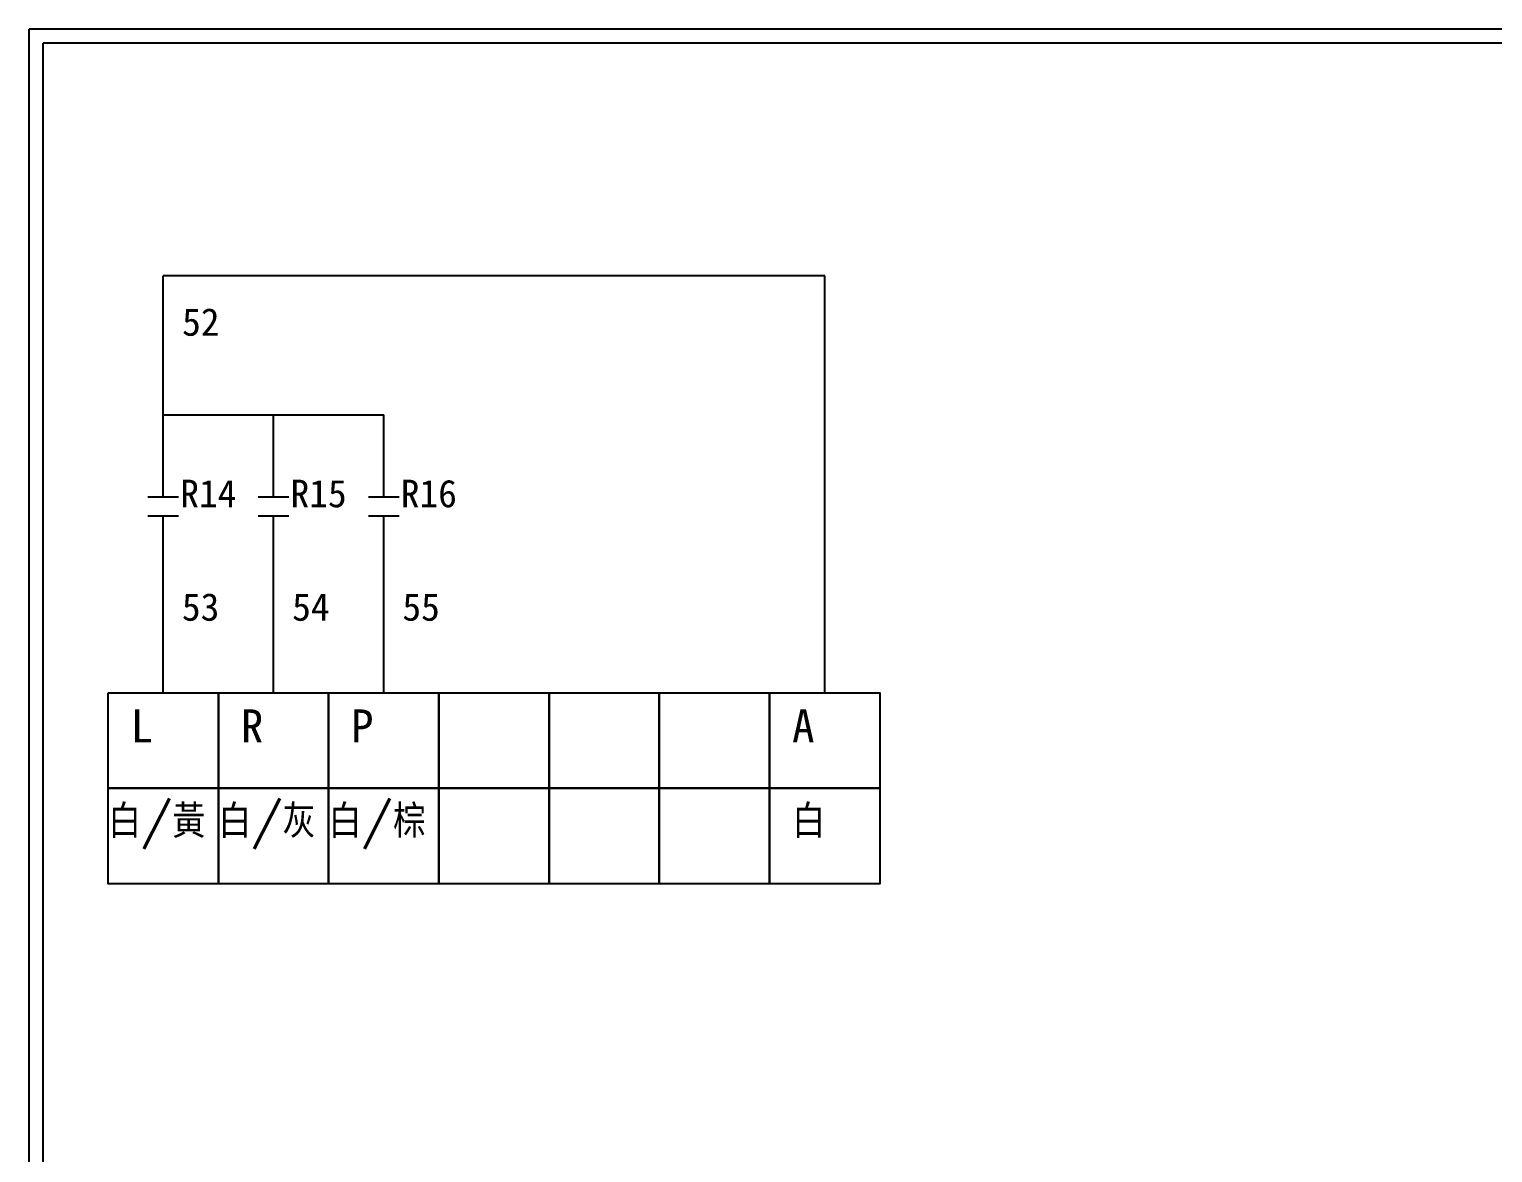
# Model space of a CAD drawing. Extents: x 926 to 1213, y -211 to -7.
# Drawn here: x 925.7 to 1058.6, y -109.2 to -7.2 of the extents above; entities that cross this region are included whole.
import ezdxf

# ---------------------------------------------------------------- set-up
doc = ezdxf.new("R2010")
doc.units = 0
doc.layers.get('0').update_dxf_attribs({"linetype": 'CONTINUOUS'})
doc.layers.add('圖框層', color=7, linetype='CONTINUOUS')
doc.layers.add('標尺寸層', color=3, linetype='CONTINUOUS')
doc.styles.add('STSL', font='KAIU.TTF')

msp = doc.modelspace()

# ---------------------------------------------------------------- linework, layer by layer
for points in [[(932.9, -67.49), (942.91, -67.49), (942.91, -76.15), (932.9, -76.15)], [(942.91, -67.49), (952.92, -67.49), (952.92, -76.15), (942.91, -76.15)], [(952.92, -67.49), (962.93, -67.49), (962.93, -76.15), (952.92, -76.15)], [(962.93, -67.49), (972.94, -67.49), (972.94, -76.15), (962.93, -76.15)], [(972.94, -67.49), (982.95, -67.49), (982.95, -76.15), (972.94, -76.15)], [(982.95, -67.49), (992.96, -67.49), (992.96, -76.15), (982.95, -76.15)], [(992.96, -67.49), (1002.97, -67.49), (1002.97, -76.15), (992.96, -76.15)], [(932.9, -76.15), (942.91, -76.15), (942.91, -84.81), (932.9, -84.81)], [(942.91, -76.15), (952.92, -76.15), (952.92, -84.81), (942.91, -84.81)], [(952.92, -76.15), (962.93, -76.15), (962.93, -84.81), (952.92, -84.81)], [(962.93, -76.15), (972.94, -76.15), (972.94, -84.81), (962.93, -84.81)], [(972.94, -76.15), (982.95, -76.15), (982.95, -84.81), (972.94, -84.81)], [(982.95, -76.15), (992.96, -76.15), (992.96, -84.81), (982.95, -84.81)], [(992.96, -76.15), (1002.97, -76.15), (1002.97, -84.81), (992.96, -84.81)]]:
    msp.add_lwpolyline(points, close=True)
at = {"layer": '圖框層', "color": 7}
for p, q in [((1212.74, -7.25), (925.74, -7.25)), ((925.74, -211.22), (925.74, -7.25)), ((1211.49, -8.5), (926.99, -8.5)), ((926.99, -209.97), (926.99, -8.5))]:
    msp.add_line(p, q, dxfattribs=at)
at = {"layer": '標尺寸層'}
for p, q in [((937.91, -42.24), (937.91, -29.62)), ((997.97, -29.62), (937.91, -29.62)), ((997.97, -67.49), (997.97, -29.62)), ((937.91, -42.24), (957.93, -42.24)), ((937.91, -49.68), (937.91, -42.24)), ((947.92, -49.68), (947.92, -42.24)), ((957.93, -49.68), (957.93, -42.24)), ((936.51, -49.68), (939.3, -49.68)), ((946.52, -49.68), (949.31, -49.68)), ((956.53, -49.68), (959.32, -49.68)), ((936.51, -51.42), (939.3, -51.42)), ((937.91, -67.49), (937.91, -51.42)), ((946.52, -51.42), (949.31, -51.42)), ((947.92, -67.49), (947.92, -51.42)), ((956.53, -51.42), (959.32, -51.42)), ((957.93, -67.49), (957.93, -51.42))]:
    msp.add_line(p, q, dxfattribs=at)

# ---------------------------------------------------------------- texts
at = {"char_height": 3, "width": 10.01, "attachment_point": 1}
for s, insert in [(' L', (932.9, -68.99)), (' R', (942.91, -68.99)), (' P', (952.92, -68.99)), (' A', (992.96, -68.99)), ('{\\Fromanc,chineset|c136;白/黃}', (932.9, -77.65)), ('{\\Fromanc,chineset|c136;白/灰}', (942.91, -77.65)), ('{\\Fromanc,chineset|c136;白/棕}', (952.92, -77.65)), ('{\\Fromanc,chineset|c136; 白}', (992.96, -77.65))]:
    msp.add_mtext(s, dxfattribs=dict(at, insert=insert))
at = {"layer": '圖框層', "color": 4, "style": 'STSL'}
for s, p in [('52', (939.62, -35.07)), ('R14', (939.45, -50.64)), ('R15', (949.46, -50.64)), ('R16', (959.47, -50.64)), ('53', (939.6, -60.94)), ('54', (949.61, -60.94)), ('55', (959.62, -60.94))]:
    msp.add_text(s, height=2.5, dxfattribs=at).set_placement(p)

doc.saveas('drawing.dxf')
